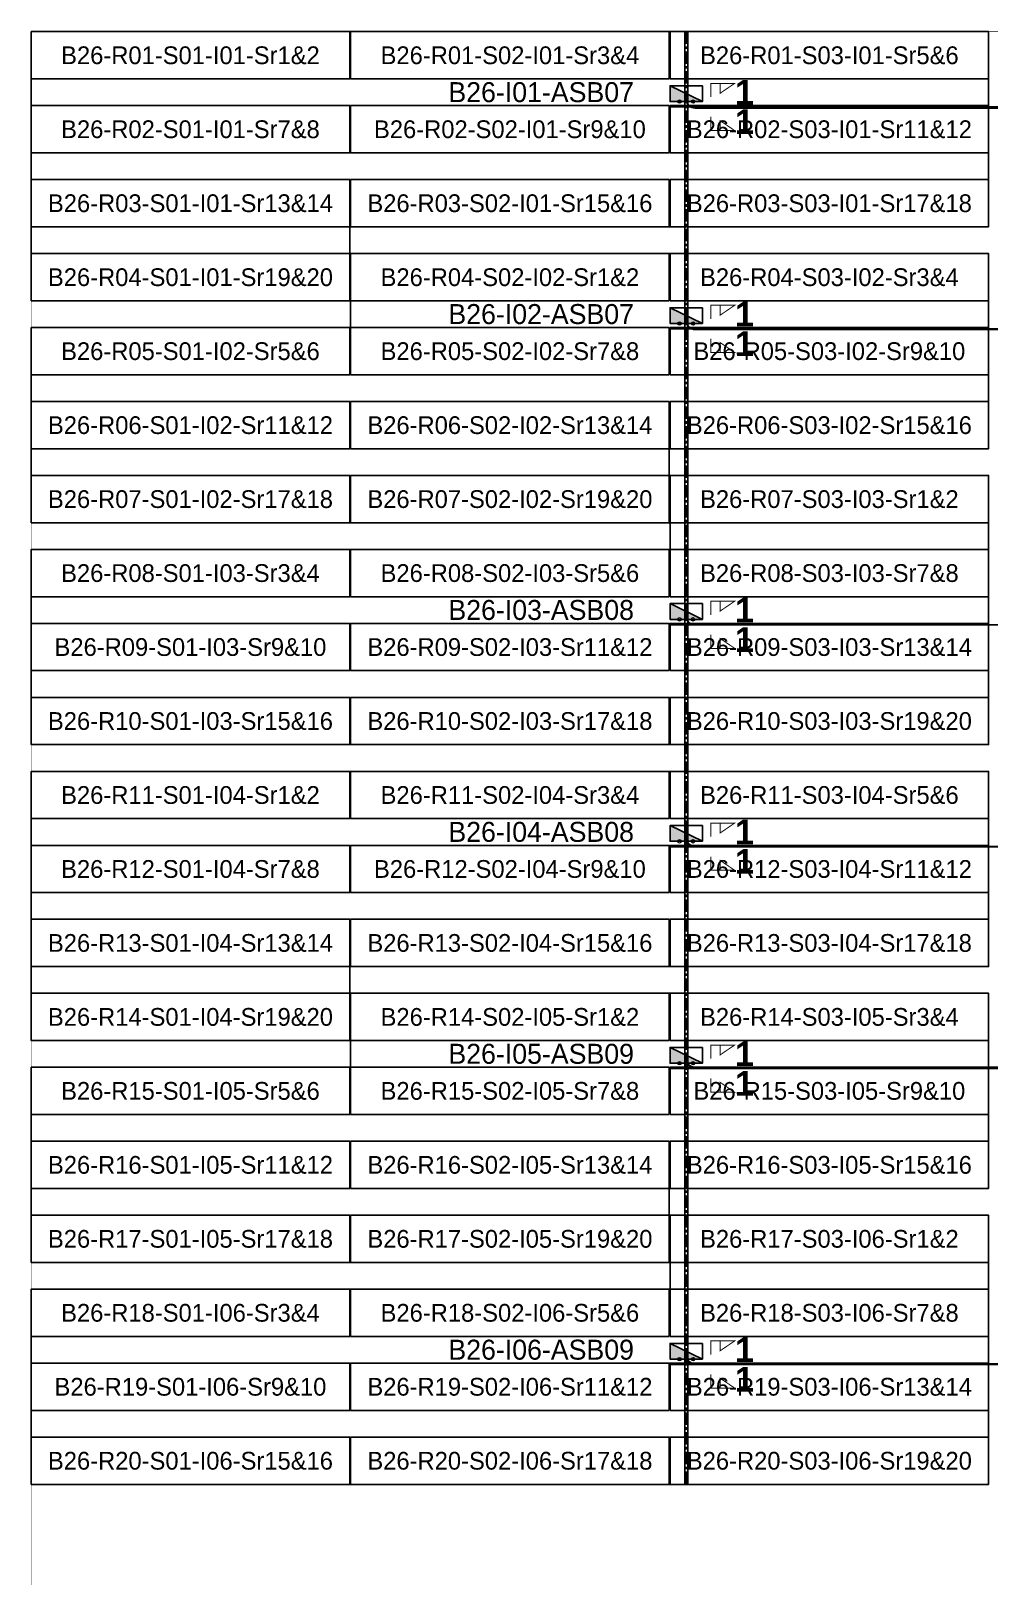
# Model space of a CAD drawing. Header units: metres. Extents: x 529325 to 529713, y 2673799 to 2674119.
# Drawn here: x 529324.8 to 529421.9, y 2673962.5 to 2674119.2 of the extents above; entities that cross this region are included whole.
import ezdxf
from ezdxf.enums import TextEntityAlignment as Align

# ---------------------------------------------------------------- set-up
doc = ezdxf.new("R2010")
doc.units = ezdxf.units.M
doc.linetypes.add('CENTER', pattern=[2, 1.25, -0.25, 0.25, -0.25])
doc.layers.add('Boundary-12.5 MW Block', color=6, linetype='Continuous', lineweight=9)
doc.layers.add('PILE', color=1, linetype='Continuous', lineweight=15)
for name, color, linetype in [('DC Trench BL-26', 40, 'Continuous'), ('E-Inverter Grouping', 2, 'Continuous'), ('Inverter Block-26', 7, 'Continuous'), ('LT Cable(AG) INV to LT Panel BL-26', 2, 'Continuous'), ('Messenger Wire-Block-26 (Master Path)', 30, 'Continuous'), ('Messenger Wire-Block-26 (MW Path)', 191, 'Continuous'), ('MMS Table Block-26', 8, 'Continuous'), ('Plan Line - DC BL-26', 40, 'Continuous'), ('Section Marking BL-26', 2, 'Continuous')]:
    doc.layers.add(name, color=color, linetype=linetype)
doc.styles.add('BoldTextStyle', font='arialbd.ttf')
doc.styles.get("Standard").update_dxf_attribs({"font": 'Adani Regular.ttf'})

# ---------------------------------------------------------------- blocks, each defined once
blk = doc.blocks.new('MMS Table (32.292 x 4.788)')
at = {"color": 0}
blk.add_lwpolyline([(0, -0.002), (0, 4.786), (32.292, 4.786), (32.292, -0.002)], close=True, dxfattribs=at)
at = {"color": 7}
blk.add_attdef('ID1', text='', height=1.8, dxfattribs=at).set_placement((16.146, 2.392), align=Align.MIDDLE_CENTER)
blk = doc.blocks.new('Inverter Block')
h = blk.add_hatch(color=0)
h.dxf.hatch_style = 1
h.paths.add_polyline_path([(-1.46, 2.27), (-1.46, 0.85), (1.46, 0.85)])
at = {"color": 0}
blk.add_lwpolyline([(1.46, 2.27), (-1.46, 2.27), (-1.46, 0.85), (1.46, 0.85)], close=True, dxfattribs=at)
blk.add_lwpolyline([(-1.46, 2.27), (1.46, 0.85)], dxfattribs=at)
at = {"layer": 'PILE'}
for centre in [(-0.61, 0.85), (0.61, 0.85)]:
    blk.add_circle(centre, 0.156, dxfattribs=at)
at = {"color": 7}
blk.add_attdef('ID', (-1.46, 3.01), '', height=1.8, dxfattribs=at)

msp = doc.modelspace()

# ---------------------------------------------------------------- linework, layer by layer
at = {"layer": 'Boundary-12.5 MW Block', "const_width": 0.05}
msp.add_lwpolyline([(529324.8, 2674119.08), (529713.4, 2674119.08), (529713.4, 2673799.29), (529324.8, 2673799.29)], close=True, dxfattribs=at)
at = {"layer": 'DC Trench BL-26', "color": 40, "const_width": 0.15}
msp.add_lwpolyline([(529391.37, 2674119.08), (529391.07, 2674119.08), (529391.07, 2673971.79), (529391.37, 2673971.79)], close=True, dxfattribs=at)
at = {"layer": 'E-Inverter Grouping', "color": 3}
for points in [[(529421.87, 2674119.08), (529421.87, 2674099.29), (529357.09, 2674099.29), (529357.09, 2674091.79), (529324.8, 2674091.79), (529324.8, 2674119.08)], [(529421.87, 2674096.58), (529421.87, 2674076.79), (529389.48, 2674076.79), (529389.48, 2674069.29), (529324.8, 2674069.29), (529324.8, 2674089.08), (529357.19, 2674089.08), (529357.19, 2674096.58)], [(529421.87, 2674046.79), (529324.8, 2674046.79), (529324.8, 2674066.58), (529389.58, 2674066.58), (529389.58, 2674074.08), (529421.87, 2674074.08)], [(529421.87, 2674044.08), (529421.87, 2674024.29), (529357.09, 2674024.29), (529357.09, 2674016.79), (529324.8, 2674016.79), (529324.8, 2674044.08)], [(529421.87, 2674021.58), (529421.87, 2674001.79), (529389.48, 2674001.79), (529389.48, 2673994.29), (529324.8, 2673994.29), (529324.8, 2674014.08), (529357.19, 2674014.08), (529357.19, 2674021.58)], [(529421.87, 2673971.79), (529324.8, 2673971.79), (529324.8, 2673991.58), (529389.58, 2673991.58), (529389.58, 2673999.08), (529421.87, 2673999.08)]]:
    msp.add_lwpolyline(points, close=True, dxfattribs=at)
at = {"layer": 'LT Cable(AG) INV to LT Panel BL-26'}
for points in [[(529513.95, 2673994.06), (529509.68, 2673994.06, -0.150134), (529509.18, 2673994.22), (529507.51, 2673995.35, 0.150134), (529507, 2673995.5), (529500.79, 2673995.5, -0.414214), (529499.89, 2673996.4), (529499.89, 2674008.29, -0.025222), (529499.89, 2674008.38), (529499.94, 2674008.88, 0.025222), (529499.95, 2674008.97), (529499.95, 2674110.42, 0.414214), (529499.05, 2674111.32), (529392.12, 2674111.32, -0.414214), (529391.22, 2674112.22), (529391.22, 2674112.69)], [(529513.95, 2673994.11), (529509.68, 2673994.11, -0.150134), (529509.18, 2673994.27), (529507.51, 2673995.4, 0.150134), (529507, 2673995.55), (529500.84, 2673995.55, -0.414214), (529499.94, 2673996.45), (529499.94, 2674008.29, -0.025222), (529499.94, 2674008.38), (529499.99, 2674008.88, 0.025222), (529500, 2674008.97), (529500, 2674087.97, 0.414214), (529499.1, 2674088.87), (529392.12, 2674088.87, -0.414214), (529391.22, 2674089.77), (529391.22, 2674090.19)], [(529511.8, 2673994.16), (529509.68, 2673994.16, -0.150134), (529509.18, 2673994.32), (529507.51, 2673995.45, 0.150134), (529507, 2673995.6), (529500.89, 2673995.6, -0.414214), (529499.99, 2673996.5), (529499.99, 2674008.28, -0.025222), (529499.99, 2674008.37), (529500.04, 2674008.88, 0.025222), (529500.05, 2674008.97), (529500.05, 2674058.02, 0.414214), (529499.15, 2674058.92), (529392.12, 2674058.92, -0.414214), (529391.22, 2674059.82), (529391.22, 2674060.19)], [(529511.8, 2673994.21), (529509.68, 2673994.21, -0.150134), (529509.18, 2673994.37), (529507.51, 2673995.5, 0.150134), (529507, 2673995.65), (529500.94, 2673995.65, -0.414214), (529500.04, 2673996.55), (529500.04, 2674008.28, -0.025222), (529500.04, 2674008.37), (529500.09, 2674008.87, 0.025222), (529500.1, 2674008.96), (529500.1, 2674035.57, 0.414214), (529499.2, 2674036.47), (529392.12, 2674036.47, -0.414214), (529391.22, 2674037.37), (529391.22, 2674037.69)], [(529509.8, 2673994.31), (529509.68, 2673994.31, -0.150134), (529509.18, 2673994.47), (529507.51, 2673995.6, 0.150134), (529507, 2673995.75), (529501.04, 2673995.75, -0.414214), (529500.14, 2673996.65), (529500.14, 2674008.28, -0.025222), (529500.14, 2674008.37), (529500.19, 2674008.87, 0.025222), (529500.2, 2674008.96), (529500.2, 2674013.17, 0.414214), (529499.3, 2674014.07), (529392.12, 2674014.07, -0.414214), (529391.22, 2674014.97), (529391.22, 2674015.19)], [(529509.8, 2673994.26), (529509.68, 2673994.26, -0.150134), (529509.18, 2673994.42), (529507.51, 2673995.55, 0.150134), (529507, 2673995.7), (529500.99, 2673995.7, -0.414214), (529500.09, 2673996.6), (529500.09, 2674008.28, -0.025222), (529500.09, 2674008.37), (529500.14, 2674008.87, 0.025222), (529500.15, 2674008.96), (529500.15, 2674013.12, 0.414214), (529499.25, 2674014.02), (529485.76, 2674014.02, 0.414214), (529484.86, 2674013.12), (529484.86, 2673984.92, -0.414214), (529483.96, 2673984.02), (529392.12, 2673984.02, -0.414214), (529391.22, 2673984.92), (529391.22, 2673985.19)]]:
    msp.add_lwpolyline(points, format="xyb", dxfattribs=at)
at = {"layer": 'Messenger Wire-Block-26 (Master Path)'}
for points in [[(529389.58, 2674111.44), (529500.06, 2674111.44)], [(529389.58, 2674088.94), (529500.06, 2674088.94)], [(529389.58, 2674058.94), (529500.06, 2674058.94)], [(529389.58, 2674036.44), (529500.06, 2674036.44)], [(529389.58, 2674013.94), (529500.06, 2674013.94)], [(529389.58, 2673983.94), (529484.94, 2673983.94)]]:
    msp.add_lwpolyline(points, dxfattribs=at)
at = {"layer": 'Messenger Wire-Block-26 (MW Path)', "const_width": 0.1}
for points in [[(529389.58, 2674111.44), (529500.06, 2674111.44)], [(529389.58, 2674088.94), (529500.06, 2674088.94)], [(529389.58, 2674058.94), (529500.06, 2674058.94)], [(529389.58, 2674036.44), (529500.06, 2674036.44)], [(529389.58, 2674013.94), (529500.06, 2674013.94)], [(529389.58, 2673983.94), (529484.94, 2673983.94)]]:
    msp.add_lwpolyline(points, dxfattribs=at)
at = {"layer": 'Plan Line - DC BL-26', "color": 6, "linetype": 'CENTER'}
msp.add_lwpolyline([(529391.22, 2674119.08), (529391.22, 2673971.79)], dxfattribs=at)
at = {"layer": 'Section Marking BL-26', "color": 94, "lineweight": 35, "true_color": 0x00a500, "const_width": 0.1}
for points in [[(529393.72, 2674112.44), (529393.72, 2674113.83), (529396.12, 2674113.83), (529394.64, 2674112.82), (529394.64, 2674113.83)], [(529393.72, 2674110.44), (529393.72, 2674109.05), (529396.12, 2674109.05), (529394.64, 2674110.06), (529394.64, 2674109.05)], [(529393.72, 2674089.94), (529393.72, 2674091.33), (529396.12, 2674091.33), (529394.64, 2674090.32), (529394.64, 2674091.33)], [(529393.72, 2674087.94), (529393.72, 2674086.55), (529396.12, 2674086.55), (529394.64, 2674087.56), (529394.64, 2674086.55)], [(529393.72, 2674059.94), (529393.72, 2674061.33), (529396.12, 2674061.33), (529394.64, 2674060.32), (529394.64, 2674061.33)], [(529393.72, 2674057.94), (529393.72, 2674056.55), (529396.12, 2674056.55), (529394.64, 2674057.56), (529394.64, 2674056.55)], [(529393.72, 2674037.44), (529393.72, 2674038.83), (529396.12, 2674038.83), (529394.64, 2674037.82), (529394.64, 2674038.83)], [(529393.72, 2674035.44), (529393.72, 2674034.05), (529396.12, 2674034.05), (529394.64, 2674035.06), (529394.64, 2674034.05)], [(529393.72, 2674014.94), (529393.72, 2674016.33), (529396.12, 2674016.33), (529394.64, 2674015.32), (529394.64, 2674016.33)], [(529393.72, 2674012.94), (529393.72, 2674011.55), (529396.12, 2674011.55), (529394.64, 2674012.56), (529394.64, 2674011.55)], [(529393.72, 2673984.94), (529393.72, 2673986.33), (529396.12, 2673986.33), (529394.64, 2673985.32), (529394.64, 2673986.33)], [(529393.72, 2673982.94), (529393.72, 2673981.55), (529396.12, 2673981.55), (529394.64, 2673982.56), (529394.64, 2673981.55)]]:
    msp.add_lwpolyline(points, dxfattribs=at)

# ---------------------------------------------------------------- block references
at = {"layer": 'Inverter Block-26'}
ref = msp.add_blockref('Inverter Block', (529391.22, 2674111.03), dxfattribs=dict(at, xscale=1.124999999976148, yscale=1.124999999976148, zscale=1.124999999976148))
ref.add_attrib('ID', 'B26-I01-ASB07', (529367.1, 2674111.93), dxfattribs={"layer": '0', "color": 7, "height": 2.025})
ref = msp.add_blockref('Inverter Block', (529391.22, 2674088.53), dxfattribs=dict(at, xscale=1.124999999976148, yscale=1.124999999976148, zscale=1.124999999976148))
ref.add_attrib('ID', 'B26-I02-ASB07', (529367.1, 2674089.43), dxfattribs={"layer": '0', "color": 7, "height": 2.025})
ref = msp.add_blockref('Inverter Block', (529391.22, 2674058.53), dxfattribs=dict(at, xscale=1.124999999976148, yscale=1.124999999976148, zscale=1.124999999976148))
ref.add_attrib('ID', 'B26-I03-ASB08', (529367.1, 2674059.43), dxfattribs={"layer": '0', "color": 7, "height": 2.025})
ref = msp.add_blockref('Inverter Block', (529391.22, 2674036.03), dxfattribs=dict(at, xscale=1.124999999976148, yscale=1.124999999976148, zscale=1.124999999976148))
ref.add_attrib('ID', 'B26-I04-ASB08', (529367.1, 2674036.93), dxfattribs={"layer": '0', "color": 7, "height": 2.025})
ref = msp.add_blockref('Inverter Block', (529391.22, 2674013.53), dxfattribs=dict(at, xscale=1.124999999976148, yscale=1.124999999976148, zscale=1.124999999976148))
ref.add_attrib('ID', 'B26-I05-ASB09', (529367.1, 2674014.43), dxfattribs={"layer": '0', "color": 7, "height": 2.025})
ref = msp.add_blockref('Inverter Block', (529391.22, 2673983.53), dxfattribs=dict(at, xscale=1.124999999976148, yscale=1.124999999976148, zscale=1.124999999976148))
ref.add_attrib('ID', 'B26-I06-ASB09', (529367.1, 2673984.43), dxfattribs={"layer": '0', "color": 7, "height": 2.025})
at = {"layer": 'MMS Table Block-26'}
for p, values in [((529324.8, 2674114.29), {'ID1': 'B26-R01-S01-I01-Sr1&2'}), ((529357.19, 2674114.29), {'ID1': 'B26-R01-S02-I01-Sr3&4'}), ((529389.58, 2674114.29), {'ID1': 'B26-R01-S03-I01-Sr5&6'}), ((529324.8, 2674106.79), {'ID1': 'B26-R02-S01-I01-Sr7&8'}), ((529357.19, 2674106.79), {'ID1': 'B26-R02-S02-I01-Sr9&10'}), ((529389.58, 2674106.79), {'ID1': 'B26-R02-S03-I01-Sr11&12'}), ((529324.8, 2674099.29), {'ID1': 'B26-R03-S01-I01-Sr13&14'}), ((529357.19, 2674099.29), {'ID1': 'B26-R03-S02-I01-Sr15&16'}), ((529389.58, 2674099.29), {'ID1': 'B26-R03-S03-I01-Sr17&18'}), ((529324.8, 2674091.79), {'ID1': 'B26-R04-S01-I01-Sr19&20'}), ((529357.19, 2674091.79), {'ID1': 'B26-R04-S02-I02-Sr1&2'}), ((529389.58, 2674091.79), {'ID1': 'B26-R04-S03-I02-Sr3&4'}), ((529324.8, 2674084.29), {'ID1': 'B26-R05-S01-I02-Sr5&6'}), ((529357.19, 2674084.29), {'ID1': 'B26-R05-S02-I02-Sr7&8'}), ((529389.58, 2674084.29), {'ID1': 'B26-R05-S03-I02-Sr9&10'}), ((529324.8, 2674076.79), {'ID1': 'B26-R06-S01-I02-Sr11&12'}), ((529357.19, 2674076.79), {'ID1': 'B26-R06-S02-I02-Sr13&14'}), ((529389.58, 2674076.79), {'ID1': 'B26-R06-S03-I02-Sr15&16'}), ((529324.8, 2674069.29), {'ID1': 'B26-R07-S01-I02-Sr17&18'}), ((529357.19, 2674069.29), {'ID1': 'B26-R07-S02-I02-Sr19&20'}), ((529389.58, 2674069.29), {'ID1': 'B26-R07-S03-I03-Sr1&2'}), ((529324.8, 2674061.79), {'ID1': 'B26-R08-S01-I03-Sr3&4'}), ((529357.19, 2674061.79), {'ID1': 'B26-R08-S02-I03-Sr5&6'}), ((529389.58, 2674061.79), {'ID1': 'B26-R08-S03-I03-Sr7&8'}), ((529324.8, 2674054.29), {'ID1': 'B26-R09-S01-I03-Sr9&10'}), ((529357.19, 2674054.29), {'ID1': 'B26-R09-S02-I03-Sr11&12'}), ((529389.58, 2674054.29), {'ID1': 'B26-R09-S03-I03-Sr13&14'}), ((529324.8, 2674046.79), {'ID1': 'B26-R10-S01-I03-Sr15&16'}), ((529357.19, 2674046.79), {'ID1': 'B26-R10-S02-I03-Sr17&18'}), ((529389.58, 2674046.79), {'ID1': 'B26-R10-S03-I03-Sr19&20'}), ((529324.8, 2674039.29), {'ID1': 'B26-R11-S01-I04-Sr1&2'}), ((529357.19, 2674039.29), {'ID1': 'B26-R11-S02-I04-Sr3&4'}), ((529389.58, 2674039.29), {'ID1': 'B26-R11-S03-I04-Sr5&6'}), ((529324.8, 2674031.79), {'ID1': 'B26-R12-S01-I04-Sr7&8'}), ((529357.19, 2674031.79), {'ID1': 'B26-R12-S02-I04-Sr9&10'}), ((529389.58, 2674031.79), {'ID1': 'B26-R12-S03-I04-Sr11&12'}), ((529324.8, 2674024.29), {'ID1': 'B26-R13-S01-I04-Sr13&14'}), ((529357.19, 2674024.29), {'ID1': 'B26-R13-S02-I04-Sr15&16'}), ((529389.58, 2674024.29), {'ID1': 'B26-R13-S03-I04-Sr17&18'}), ((529324.8, 2674016.79), {'ID1': 'B26-R14-S01-I04-Sr19&20'}), ((529357.19, 2674016.79), {'ID1': 'B26-R14-S02-I05-Sr1&2'}), ((529389.58, 2674016.79), {'ID1': 'B26-R14-S03-I05-Sr3&4'}), ((529324.8, 2674009.29), {'ID1': 'B26-R15-S01-I05-Sr5&6'}), ((529357.19, 2674009.29), {'ID1': 'B26-R15-S02-I05-Sr7&8'}), ((529389.58, 2674009.29), {'ID1': 'B26-R15-S03-I05-Sr9&10'}), ((529324.8, 2674001.79), {'ID1': 'B26-R16-S01-I05-Sr11&12'}), ((529357.19, 2674001.79), {'ID1': 'B26-R16-S02-I05-Sr13&14'}), ((529389.58, 2674001.79), {'ID1': 'B26-R16-S03-I05-Sr15&16'}), ((529324.8, 2673994.29), {'ID1': 'B26-R17-S01-I05-Sr17&18'}), ((529357.19, 2673994.29), {'ID1': 'B26-R17-S02-I05-Sr19&20'}), ((529389.58, 2673994.29), {'ID1': 'B26-R17-S03-I06-Sr1&2'}), ((529324.8, 2673986.79), {'ID1': 'B26-R18-S01-I06-Sr3&4'}), ((529357.19, 2673986.79), {'ID1': 'B26-R18-S02-I06-Sr5&6'}), ((529389.58, 2673986.79), {'ID1': 'B26-R18-S03-I06-Sr7&8'}), ((529324.8, 2673979.29), {'ID1': 'B26-R19-S01-I06-Sr9&10'}), ((529357.19, 2673979.29), {'ID1': 'B26-R19-S02-I06-Sr11&12'}), ((529389.58, 2673979.29), {'ID1': 'B26-R19-S03-I06-Sr13&14'}), ((529324.8, 2673971.79), {'ID1': 'B26-R20-S01-I06-Sr15&16'}), ((529357.19, 2673971.79), {'ID1': 'B26-R20-S02-I06-Sr17&18'}), ((529389.58, 2673971.79), {'ID1': 'B26-R20-S03-I06-Sr19&20'})]:
    msp.add_blockref('MMS Table (32.292 x 4.788)', p, dxfattribs=at).add_auto_attribs(values)

# ---------------------------------------------------------------- texts
at = {"layer": 'Section Marking BL-26', "color": 94, "true_color": 0x00a500, "style": 'BoldTextStyle'}
for p in [(529397.12, 2674112.94), (529397.12, 2674109.94), (529397.12, 2674090.44), (529397.12, 2674087.44), (529397.12, 2674060.44), (529397.12, 2674057.44), (529397.12, 2674037.94), (529397.12, 2674034.94), (529397.12, 2674015.44), (529397.12, 2674012.44), (529397.12, 2673985.44), (529397.12, 2673982.44)]:
    msp.add_text('1', height=2.5, dxfattribs=at).set_placement(p, align=Align.MIDDLE_CENTER)

doc.saveas('drawing.dxf')
